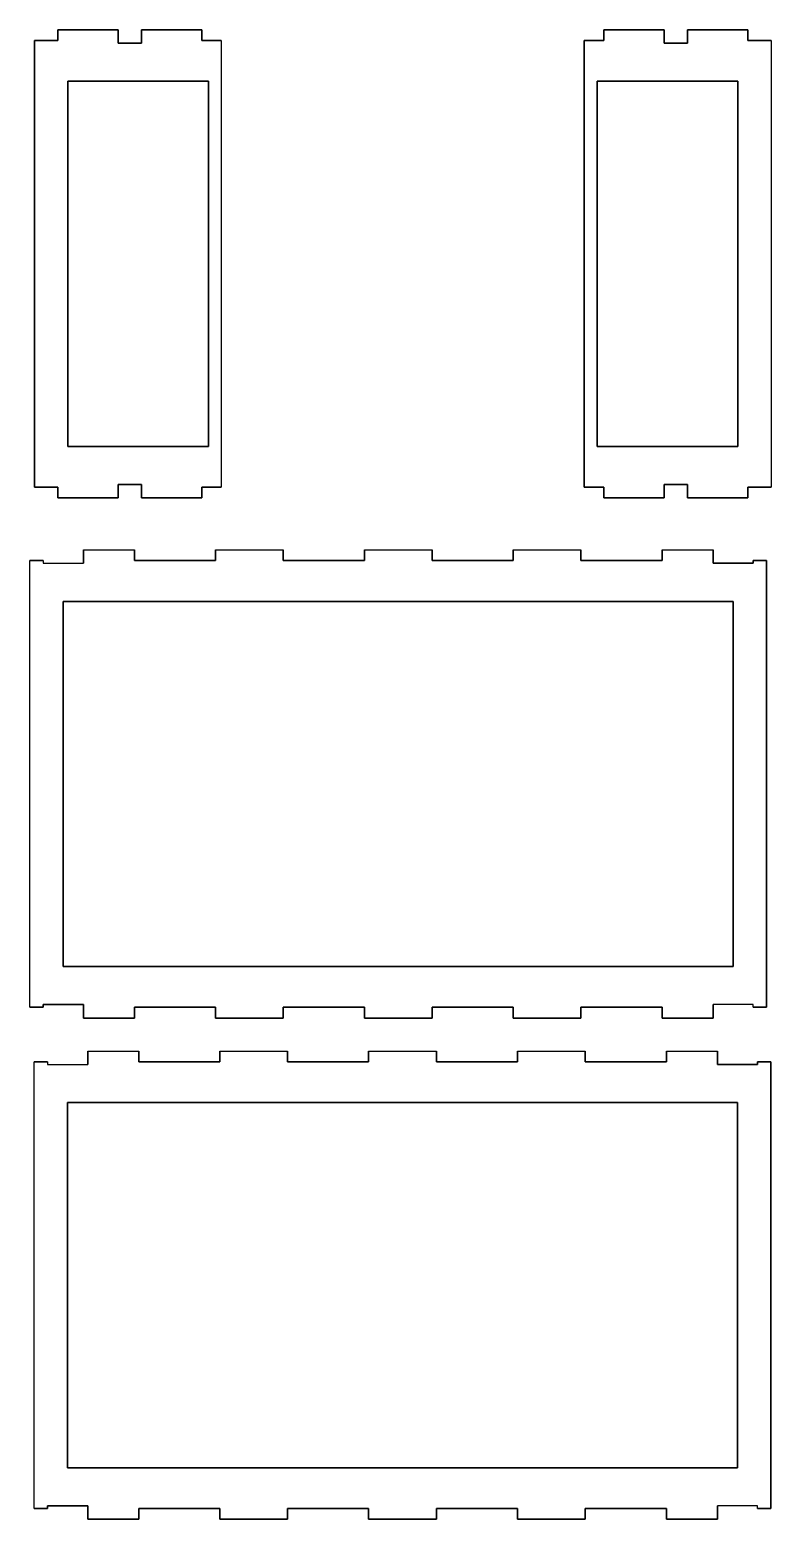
# Model space of a CAD drawing. Header units: millimetres. Extents: x 13 to 931, y 10 to 457.
# Drawn here: x 244.2 to 465.6, y 12.3 to 456.8 of the extents above; entities that cross this region are included whole.
import ezdxf

# ---------------------------------------------------------------- set-up
doc = ezdxf.new("R2010")
doc.units = ezdxf.units.MM
doc.layers.add('Inserts Sketch', color=7, linetype='Continuous')

msp = doc.modelspace()

# ---------------------------------------------------------------- linework, layer by layer
at = {"layer": 'Inserts Sketch'}
for p, q in [((252.61, 453.61, 250.65), (245.61, 453.61, 250.65)), ((245.61, 453.61, 250.65), (252.61, 453.61, 250.65)), ((245.61, 453.61, 250.65), (245.61, 320.31, 250.65)), ((245.61, 453.61, 250.65), (245.61, 320.31, 250.65)), ((245.61, 320.31, 250.65), (245.61, 453.61, 250.65)), ((245.61, 453.61, 250.65), (252.61, 453.61, 250.65)), ((252.61, 453.61, 250.65), (252.61, 456.81, 250.65)), ((270.61, 456.81, 250.65), (252.61, 456.81, 250.65)), ((252.61, 456.81, 250.65), (252.61, 453.61, 250.65)), ((252.61, 453.61, 250.65), (252.61, 456.81, 250.65)), ((252.61, 456.81, 250.65), (270.61, 456.81, 250.65)), ((252.61, 456.81, 250.65), (270.61, 456.81, 250.65)), ((270.61, 456.81, 250.65), (270.61, 452.81, 250.65)), ((270.61, 456.81, 250.65), (270.61, 452.81, 250.65)), ((270.61, 452.81, 250.65), (270.61, 456.81, 250.65)), ((277.61, 452.81, 250.65), (277.61, 456.81, 250.65)), ((277.61, 456.81, 250.65), (295.61, 456.81, 250.65)), ((277.61, 452.81, 250.65), (277.61, 456.81, 250.65)), ((277.61, 456.81, 250.65), (295.61, 456.81, 250.65)), ((277.61, 456.81, 250.65), (277.61, 452.81, 250.65)), ((295.61, 456.81, 250.65), (277.61, 456.81, 250.65)), ((295.61, 456.81, 250.65), (295.61, 453.61, 250.65)), ((295.61, 456.81, 250.65), (295.61, 453.61, 250.65)), ((295.61, 453.61, 250.65), (295.61, 456.81, 250.65)), ((301.41, 453.61, 250.65), (295.61, 453.61, 250.65)), ((295.61, 453.61, 250.65), (301.41, 453.61, 250.65)), ((295.61, 453.61, 250.65), (301.41, 453.61, 250.65)), ((301.41, 453.61, 250.65), (301.41, 320.31, 250.65)), ((301.41, 453.61, 250.65), (301.41, 320.31, 250.65)), ((301.41, 453.61, 250.65), (301.41, 320.31, 250.65)), ((409.81, 453.61, 250.65), (415.61, 453.61, 250.65)), ((409.81, 320.31, 250.65), (409.81, 453.61, 250.65)), ((409.81, 453.61, 250.65), (409.81, 320.31, 250.65)), ((409.81, 453.61, 250.65), (409.81, 320.31, 250.65)), ((409.81, 453.61, 250.65), (415.61, 453.61, 250.65)), ((415.61, 453.61, 250.65), (409.81, 453.61, 250.65)), ((415.61, 456.81, 250.65), (433.61, 456.81, 250.65)), ((415.61, 453.61, 250.65), (415.61, 456.81, 250.65)), ((415.61, 453.61, 250.65), (415.61, 456.81, 250.65)), ((415.61, 456.81, 250.65), (433.61, 456.81, 250.65)), ((415.61, 456.81, 250.65), (415.61, 453.61, 250.65)), ((433.61, 456.81, 250.65), (415.61, 456.81, 250.65)), ((433.61, 452.81, 250.65), (433.61, 456.81, 250.65)), ((433.61, 456.81, 250.65), (433.61, 452.81, 250.65)), ((433.61, 456.81, 250.65), (433.61, 452.81, 250.65)), ((440.61, 456.81, 250.65), (440.61, 452.81, 250.65)), ((440.61, 456.81, 250.65), (458.61, 456.81, 250.65)), ((458.61, 456.81, 250.65), (440.61, 456.81, 250.65)), ((440.61, 456.81, 250.65), (458.61, 456.81, 250.65)), ((440.61, 452.81, 250.65), (440.61, 456.81, 250.65)), ((440.61, 452.81, 250.65), (440.61, 456.81, 250.65)), ((458.61, 456.81, 250.65), (458.61, 453.61, 250.65)), ((458.61, 456.81, 250.65), (458.61, 453.61, 250.65)), ((458.61, 453.61, 250.65), (458.61, 456.81, 250.65)), ((465.61, 453.61, 250.65), (458.61, 453.61, 250.65)), ((458.61, 453.61, 250.65), (465.61, 453.61, 250.65)), ((458.61, 453.61, 250.65), (465.61, 453.61, 250.65)), ((465.61, 453.61, 250.65), (465.61, 320.31, 250.65)), ((465.61, 453.61, 250.65), (465.61, 320.31, 250.65)), ((465.61, 453.61, 250.65), (465.61, 320.31, 250.65)), ((270.61, 452.81, 250.65), (277.61, 452.81, 250.65)), ((270.61, 452.81, 250.65), (277.61, 452.81, 250.65)), ((277.61, 452.81, 250.65), (270.61, 452.81, 250.65)), ((440.61, 452.81, 250.65), (433.61, 452.81, 250.65)), ((433.61, 452.81, 250.65), (440.61, 452.81, 250.65)), ((433.61, 452.81, 250.65), (440.61, 452.81, 250.65)), ((255.61, 441.44, 250.65), (255.61, 332.47, 250.65)), ((297.61, 441.44, 250.65), (255.61, 441.44, 250.65)), ((297.61, 441.44, 250.65), (255.61, 441.44, 250.65)), ((255.61, 441.44, 250.65), (255.61, 332.47, 250.65)), ((255.61, 441.44, 250.65), (297.61, 441.44, 250.65)), ((255.61, 332.47, 250.65), (255.61, 441.44, 250.65)), ((297.61, 332.47, 250.65), (297.61, 441.44, 250.65)), ((297.61, 332.47, 250.65), (297.61, 441.44, 250.65)), ((297.61, 441.44, 250.65), (297.61, 332.47, 250.65)), ((455.61, 441.44, 250.65), (413.61, 441.44, 250.65)), ((413.61, 441.44, 250.65), (413.61, 332.47, 250.65)), ((413.61, 441.44, 250.65), (455.61, 441.44, 250.65)), ((413.61, 441.44, 250.65), (413.61, 332.47, 250.65)), ((455.61, 441.44, 250.65), (413.61, 441.44, 250.65)), ((413.61, 332.47, 250.65), (413.61, 441.44, 250.65)), ((455.61, 332.47, 250.65), (455.61, 441.44, 250.65)), ((455.61, 441.44, 250.65), (455.61, 332.47, 250.65)), ((455.61, 332.47, 250.65), (455.61, 441.44, 250.65)), ((255.61, 332.47, 250.65), (297.61, 332.47, 250.65)), ((255.61, 332.47, 250.65), (297.61, 332.47, 250.65)), ((297.61, 332.47, 250.65), (255.61, 332.47, 250.65)), ((413.61, 332.47, 250.65), (455.61, 332.47, 250.65)), ((455.61, 332.47, 250.65), (413.61, 332.47, 250.65)), ((413.61, 332.47, 250.65), (455.61, 332.47, 250.65)), ((252.61, 320.31, 250.65), (245.61, 320.31, 250.65)), ((245.61, 320.31, 250.65), (252.61, 320.31, 250.65)), ((252.61, 320.31, 250.65), (245.61, 320.31, 250.65)), ((252.61, 317.11, 250.65), (252.61, 320.31, 250.65)), ((252.61, 317.11, 250.65), (252.61, 320.31, 250.65)), ((252.61, 320.31, 250.65), (252.61, 317.11, 250.65)), ((277.61, 321.11, 250.65), (270.61, 321.11, 250.65)), ((270.61, 321.11, 250.65), (270.61, 317.11, 250.65)), ((277.61, 321.11, 250.65), (270.61, 321.11, 250.65)), ((270.61, 321.11, 250.65), (277.61, 321.11, 250.65)), ((270.61, 321.11, 250.65), (270.61, 317.11, 250.65)), ((270.61, 317.11, 250.65), (270.61, 321.11, 250.65)), ((277.61, 317.11, 250.65), (277.61, 321.11, 250.65)), ((277.61, 317.11, 250.65), (277.61, 321.11, 250.65)), ((277.61, 321.11, 250.65), (277.61, 317.11, 250.65)), ((295.61, 320.31, 250.65), (295.61, 317.11, 250.65)), ((301.41, 320.31, 250.65), (295.61, 320.31, 250.65)), ((295.61, 320.31, 250.65), (301.41, 320.31, 250.65)), ((301.41, 320.31, 250.65), (295.61, 320.31, 250.65)), ((295.61, 320.31, 250.65), (295.61, 317.11, 250.65)), ((295.61, 317.11, 250.65), (295.61, 320.31, 250.65)), ((415.61, 320.31, 250.65), (409.81, 320.31, 250.65)), ((415.61, 320.31, 250.65), (409.81, 320.31, 250.65)), ((409.81, 320.31, 250.65), (415.61, 320.31, 250.65)), ((415.61, 320.31, 250.65), (415.61, 317.11, 250.65)), ((415.61, 317.11, 250.65), (415.61, 320.31, 250.65)), ((415.61, 317.11, 250.65), (415.61, 320.31, 250.65)), ((440.61, 321.11, 250.65), (433.61, 321.11, 250.65)), ((433.61, 321.11, 250.65), (433.61, 317.11, 250.65)), ((440.61, 321.11, 250.65), (433.61, 321.11, 250.65)), ((433.61, 321.11, 250.65), (433.61, 317.11, 250.65)), ((433.61, 321.11, 250.65), (440.61, 321.11, 250.65)), ((433.61, 317.11, 250.65), (433.61, 321.11, 250.65)), ((440.61, 317.11, 250.65), (440.61, 321.11, 250.65)), ((440.61, 317.11, 250.65), (440.61, 321.11, 250.65)), ((440.61, 321.11, 250.65), (440.61, 317.11, 250.65)), ((458.61, 320.31, 250.65), (458.61, 317.11, 250.65)), ((458.61, 320.31, 250.65), (465.61, 320.31, 250.65)), ((458.61, 320.31, 250.65), (458.61, 317.11, 250.65)), ((465.61, 320.31, 250.65), (458.61, 320.31, 250.65)), ((465.61, 320.31, 250.65), (458.61, 320.31, 250.65)), ((458.61, 317.11, 250.65), (458.61, 320.31, 250.65)), ((252.61, 317.11, 250.65), (270.61, 317.11, 250.65)), ((270.61, 317.11, 250.65), (252.61, 317.11, 250.65)), ((270.61, 317.11, 250.65), (252.61, 317.11, 250.65)), ((295.61, 317.11, 250.65), (277.61, 317.11, 250.65)), ((295.61, 317.11, 250.65), (277.61, 317.11, 250.65)), ((277.61, 317.11, 250.65), (295.61, 317.11, 250.65)), ((433.61, 317.11, 250.65), (415.61, 317.11, 250.65)), ((415.61, 317.11, 250.65), (433.61, 317.11, 250.65)), ((433.61, 317.11, 250.65), (415.61, 317.11, 250.65)), ((440.61, 317.11, 250.65), (458.61, 317.11, 250.65)), ((458.61, 317.11, 250.65), (440.61, 317.11, 250.65)), ((458.61, 317.11, 250.65), (440.61, 317.11, 250.65)), ((244.24, 165.09, 250.65), (244.24, 298.39, 250.65)), ((248.24, 298.39, 250.65), (244.24, 298.39, 250.65)), ((244.24, 298.39, 250.65), (248.24, 298.39, 250.65)), ((244.24, 165.09, 250.65), (244.24, 298.39, 250.65)), ((244.24, 298.39, 250.65), (248.24, 298.39, 250.65)), ((244.24, 165.09, 250.65), (244.24, 298.39, 250.65)), ((248.24, 298.39, 250.65), (248.24, 297.59, 250.65)), ((248.24, 298.39, 250.65), (248.24, 297.59, 250.65)), ((248.24, 298.39, 250.65), (248.24, 297.59, 250.65)), ((260.24, 301.59, 250.65), (275.46, 301.59, 250.65)), ((260.24, 297.59, 250.65), (260.24, 301.59, 250.65)), ((260.24, 297.59, 250.65), (260.24, 301.59, 250.65)), ((260.24, 301.59, 250.65), (275.46, 301.59, 250.65)), ((260.24, 301.59, 250.65), (260.24, 297.59, 250.65)), ((260.24, 301.59, 250.65), (275.46, 301.59, 250.65)), ((275.46, 301.59, 250.65), (275.46, 298.39, 250.65)), ((275.46, 301.59, 250.65), (275.46, 298.39, 250.65)), ((275.46, 298.39, 250.65), (275.46, 301.59, 250.65)), ((299.68, 298.39, 250.65), (275.46, 298.39, 250.65)), ((275.46, 298.39, 250.65), (299.68, 298.39, 250.65)), ((275.46, 298.39, 250.65), (299.68, 298.39, 250.65)), ((299.68, 301.59, 250.65), (299.68, 298.39, 250.65)), ((299.68, 298.39, 250.65), (299.68, 301.59, 250.65)), ((299.68, 301.59, 250.65), (319.9, 301.59, 250.65)), ((299.68, 301.59, 250.65), (319.9, 301.59, 250.65)), ((299.68, 298.39, 250.65), (299.68, 301.59, 250.65)), ((299.68, 301.59, 250.65), (319.9, 301.59, 250.65)), ((319.9, 298.39, 250.65), (319.9, 301.59, 250.65)), ((319.9, 301.59, 250.65), (319.9, 298.39, 250.65)), ((319.9, 301.59, 250.65), (319.9, 298.39, 250.65)), ((319.9, 298.39, 250.65), (344.13, 298.39, 250.65)), ((319.9, 298.39, 250.65), (344.13, 298.39, 250.65)), ((344.13, 298.39, 250.65), (319.9, 298.39, 250.65)), ((344.13, 301.59, 250.65), (364.35, 301.59, 250.65)), ((344.13, 301.59, 250.65), (344.13, 298.39, 250.65)), ((344.13, 301.59, 250.65), (364.35, 301.59, 250.65)), ((344.13, 298.39, 250.65), (344.13, 301.59, 250.65)), ((344.13, 301.59, 250.65), (364.35, 301.59, 250.65)), ((344.13, 298.39, 250.65), (344.13, 301.59, 250.65)), ((364.35, 298.39, 250.65), (364.35, 301.59, 250.65)), ((364.35, 301.59, 250.65), (364.35, 298.39, 250.65)), ((364.35, 301.59, 250.65), (364.35, 298.39, 250.65)), ((364.35, 298.39, 250.65), (388.57, 298.39, 250.65)), ((364.35, 298.39, 250.65), (388.57, 298.39, 250.65)), ((388.57, 298.39, 250.65), (364.35, 298.39, 250.65)), ((388.57, 301.59, 250.65), (408.79, 301.59, 250.65)), ((388.57, 301.59, 250.65), (408.79, 301.59, 250.65)), ((388.57, 301.59, 250.65), (388.57, 298.39, 250.65)), ((388.57, 298.39, 250.65), (388.57, 301.59, 250.65)), ((388.57, 298.39, 250.65), (388.57, 301.59, 250.65)), ((388.57, 301.59, 250.65), (408.79, 301.59, 250.65)), ((408.79, 301.59, 250.65), (408.79, 298.39, 250.65)), ((408.79, 298.39, 250.65), (408.79, 301.59, 250.65)), ((408.79, 301.59, 250.65), (408.79, 298.39, 250.65)), ((408.79, 298.39, 250.65), (433.02, 298.39, 250.65)), ((433.02, 298.39, 250.65), (408.79, 298.39, 250.65)), ((408.79, 298.39, 250.65), (433.02, 298.39, 250.65)), ((433.02, 301.59, 250.65), (448.24, 301.59, 250.65)), ((433.02, 298.39, 250.65), (433.02, 301.59, 250.65)), ((433.02, 298.39, 250.65), (433.02, 301.59, 250.65)), ((433.02, 301.59, 250.65), (448.24, 301.59, 250.65)), ((433.02, 301.59, 250.65), (448.24, 301.59, 250.65)), ((433.02, 301.59, 250.65), (433.02, 298.39, 250.65)), ((448.24, 301.59, 250.65), (448.24, 297.59, 250.65)), ((448.24, 301.59, 250.65), (448.24, 297.59, 250.65)), ((448.24, 297.59, 250.65), (448.24, 301.59, 250.65)), ((460.24, 298.39, 250.65), (464.24, 298.39, 250.65)), ((464.24, 298.39, 250.65), (460.24, 298.39, 250.65)), ((460.24, 298.39, 250.65), (460.24, 297.59, 250.65)), ((460.24, 298.39, 250.65), (460.24, 297.59, 250.65)), ((460.24, 297.59, 250.65), (460.24, 298.39, 250.65)), ((460.24, 298.39, 250.65), (464.24, 298.39, 250.65)), ((464.24, 298.39, 250.65), (464.24, 165.09, 250.65)), ((464.24, 165.09, 250.65), (464.24, 298.39, 250.65)), ((464.24, 165.09, 250.65), (464.24, 298.39, 250.65)), ((248.24, 297.59, 250.65), (260.24, 297.59, 250.65)), ((248.24, 297.59, 250.65), (260.24, 297.59, 250.65)), ((248.24, 297.59, 250.65), (260.24, 297.59, 250.65)), ((448.24, 297.59, 250.65), (460.24, 297.59, 250.65)), ((460.24, 297.59, 250.65), (448.24, 297.59, 250.65)), ((460.24, 297.59, 250.65), (448.24, 297.59, 250.65)), ((254.24, 286.23, 250.65), (254.24, 177.26, 250.65)), ((454.24, 286.23, 250.65), (254.24, 286.23, 250.65)), ((254.24, 177.26, 250.65), (254.24, 286.23, 250.65)), ((454.24, 286.23, 250.65), (254.24, 286.23, 250.65)), ((254.24, 286.23, 250.65), (454.24, 286.23, 250.65)), ((254.24, 286.23, 250.65), (254.24, 177.26, 250.65)), ((454.24, 286.23, 250.65), (454.24, 177.26, 250.65)), ((454.24, 177.26, 250.65), (454.24, 286.23, 250.65)), ((454.24, 177.26, 250.65), (454.24, 286.23, 250.65)), ((254.24, 177.26, 250.65), (454.24, 177.26, 250.65)), ((254.24, 177.26, 250.65), (454.24, 177.26, 250.65)), ((454.24, 177.26, 250.65), (254.24, 177.26, 250.65)), ((248.24, 165.09, 250.65), (244.24, 165.09, 250.65)), ((248.24, 165.09, 250.65), (244.24, 165.09, 250.65)), ((244.24, 165.09, 250.65), (248.24, 165.09, 250.65)), ((260.24, 165.89, 250.65), (248.24, 165.89, 250.65)), ((248.24, 165.89, 250.65), (248.24, 165.09, 250.65)), ((248.24, 165.09, 250.65), (248.24, 165.89, 250.65)), ((248.24, 165.89, 250.65), (260.24, 165.89, 250.65)), ((248.24, 165.09, 250.65), (248.24, 165.89, 250.65)), ((248.24, 165.89, 250.65), (260.24, 165.89, 250.65)), ((260.24, 165.89, 250.65), (260.24, 161.89, 250.65)), ((260.24, 161.89, 250.65), (260.24, 165.89, 250.65)), ((260.24, 161.89, 250.65), (260.24, 165.89, 250.65)), ((275.46, 161.89, 250.65), (275.46, 165.09, 250.65)), ((299.68, 165.09, 250.65), (275.46, 165.09, 250.65)), ((275.46, 165.09, 250.65), (275.46, 161.89, 250.65)), ((275.46, 165.09, 250.65), (299.68, 165.09, 250.65)), ((275.46, 165.09, 250.65), (275.46, 161.89, 250.65)), ((299.68, 165.09, 250.65), (275.46, 165.09, 250.65)), ((299.68, 161.89, 250.65), (299.68, 165.09, 250.65)), ((299.68, 165.09, 250.65), (299.68, 161.89, 250.65)), ((299.68, 161.89, 250.65), (299.68, 165.09, 250.65)), ((319.9, 165.09, 250.65), (319.9, 161.89, 250.65)), ((319.9, 161.89, 250.65), (319.9, 165.09, 250.65)), ((344.13, 165.09, 250.65), (319.9, 165.09, 250.65)), ((319.9, 165.09, 250.65), (319.9, 161.89, 250.65)), ((344.13, 165.09, 250.65), (319.9, 165.09, 250.65)), ((319.9, 165.09, 250.65), (344.13, 165.09, 250.65)), ((344.13, 161.89, 250.65), (344.13, 165.09, 250.65)), ((344.13, 161.89, 250.65), (344.13, 165.09, 250.65)), ((344.13, 165.09, 250.65), (344.13, 161.89, 250.65)), ((364.35, 165.09, 250.65), (364.35, 161.89, 250.65)), ((364.35, 161.89, 250.65), (364.35, 165.09, 250.65)), ((364.35, 165.09, 250.65), (388.57, 165.09, 250.65)), ((364.35, 165.09, 250.65), (364.35, 161.89, 250.65)), ((388.57, 165.09, 250.65), (364.35, 165.09, 250.65)), ((388.57, 165.09, 250.65), (364.35, 165.09, 250.65)), ((388.57, 161.89, 250.65), (388.57, 165.09, 250.65)), ((388.57, 165.09, 250.65), (388.57, 161.89, 250.65)), ((388.57, 161.89, 250.65), (388.57, 165.09, 250.65)), ((433.02, 165.09, 250.65), (408.79, 165.09, 250.65)), ((408.79, 161.89, 250.65), (408.79, 165.09, 250.65)), ((408.79, 165.09, 250.65), (408.79, 161.89, 250.65)), ((408.79, 165.09, 250.65), (433.02, 165.09, 250.65)), ((433.02, 165.09, 250.65), (408.79, 165.09, 250.65)), ((408.79, 165.09, 250.65), (408.79, 161.89, 250.65)), ((433.02, 165.09, 250.65), (433.02, 161.89, 250.65)), ((433.02, 161.89, 250.65), (433.02, 165.09, 250.65)), ((433.02, 161.89, 250.65), (433.02, 165.09, 250.65)), ((448.24, 165.89, 250.65), (448.24, 161.89, 250.65)), ((460.24, 165.89, 250.65), (448.24, 165.89, 250.65)), ((448.24, 161.89, 250.65), (448.24, 165.89, 250.65)), ((460.24, 165.89, 250.65), (448.24, 165.89, 250.65)), ((448.24, 165.89, 250.65), (448.24, 161.89, 250.65)), ((460.24, 165.89, 250.65), (448.24, 165.89, 250.65)), ((460.24, 165.09, 250.65), (460.24, 165.89, 250.65)), ((460.24, 165.09, 250.65), (460.24, 165.89, 250.65)), ((460.24, 165.09, 250.65), (460.24, 165.89, 250.65)), ((460.24, 165.09, 250.65), (464.24, 165.09, 250.65)), ((464.24, 165.09, 250.65), (460.24, 165.09, 250.65)), ((464.24, 165.09, 250.65), (460.24, 165.09, 250.65)), ((275.46, 161.89, 250.65), (260.24, 161.89, 250.65)), ((260.24, 161.89, 250.65), (275.46, 161.89, 250.65)), ((260.24, 161.89, 250.65), (275.46, 161.89, 250.65)), ((299.68, 161.89, 250.65), (319.9, 161.89, 250.65)), ((319.9, 161.89, 250.65), (299.68, 161.89, 250.65)), ((299.68, 161.89, 250.65), (319.9, 161.89, 250.65)), ((344.13, 161.89, 250.65), (364.35, 161.89, 250.65)), ((344.13, 161.89, 250.65), (364.35, 161.89, 250.65)), ((364.35, 161.89, 250.65), (344.13, 161.89, 250.65)), ((388.57, 161.89, 250.65), (408.79, 161.89, 250.65)), ((408.79, 161.89, 250.65), (388.57, 161.89, 250.65)), ((388.57, 161.89, 250.65), (408.79, 161.89, 250.65)), ((433.02, 161.89, 250.65), (448.24, 161.89, 250.65)), ((448.24, 161.89, 250.65), (433.02, 161.89, 250.65)), ((433.02, 161.89, 250.65), (448.24, 161.89, 250.65)), ((261.53, 148.02, 250.65), (261.53, 152.02, 250.65)), ((261.53, 152.02, 250.65), (276.75, 152.02, 250.65)), ((261.53, 152.02, 250.65), (276.75, 152.02, 250.65)), ((261.53, 152.02, 250.65), (276.75, 152.02, 250.65)), ((261.53, 152.02, 250.65), (261.53, 148.02, 250.65)), ((261.53, 148.02, 250.65), (261.53, 152.02, 250.65)), ((276.75, 152.02, 250.65), (276.75, 148.82, 250.65)), ((276.75, 148.82, 250.65), (276.75, 152.02, 250.65)), ((276.75, 152.02, 250.65), (276.75, 148.82, 250.65)), ((300.97, 148.82, 250.65), (300.97, 152.02, 250.65)), ((300.97, 148.82, 250.65), (300.97, 152.02, 250.65)), ((300.97, 152.02, 250.65), (321.19, 152.02, 250.65)), ((300.97, 152.02, 250.65), (321.19, 152.02, 250.65)), ((300.97, 152.02, 250.65), (300.97, 148.82, 250.65)), ((300.97, 152.02, 250.65), (321.19, 152.02, 250.65)), ((321.19, 152.02, 250.65), (321.19, 148.82, 250.65)), ((321.19, 152.02, 250.65), (321.19, 148.82, 250.65)), ((321.19, 148.82, 250.65), (321.19, 152.02, 250.65)), ((345.42, 148.82, 250.65), (345.42, 152.02, 250.65)), ((345.42, 148.82, 250.65), (345.42, 152.02, 250.65)), ((345.42, 152.02, 250.65), (365.64, 152.02, 250.65)), ((345.42, 152.02, 250.65), (365.64, 152.02, 250.65)), ((345.42, 152.02, 250.65), (345.42, 148.82, 250.65)), ((345.42, 152.02, 250.65), (365.64, 152.02, 250.65)), ((365.64, 148.82, 250.65), (365.64, 152.02, 250.65)), ((365.64, 152.02, 250.65), (365.64, 148.82, 250.65)), ((365.64, 152.02, 250.65), (365.64, 148.82, 250.65)), ((389.86, 152.02, 250.65), (410.08, 152.02, 250.65)), ((389.86, 152.02, 250.65), (410.08, 152.02, 250.65)), ((389.86, 152.02, 250.65), (410.08, 152.02, 250.65)), ((389.86, 152.02, 250.65), (389.86, 148.82, 250.65)), ((389.86, 148.82, 250.65), (389.86, 152.02, 250.65)), ((389.86, 148.82, 250.65), (389.86, 152.02, 250.65)), ((410.08, 152.02, 250.65), (410.08, 148.82, 250.65)), ((410.08, 148.82, 250.65), (410.08, 152.02, 250.65)), ((410.08, 152.02, 250.65), (410.08, 148.82, 250.65)), ((434.3, 152.02, 250.65), (449.53, 152.02, 250.65)), ((434.3, 148.82, 250.65), (434.3, 152.02, 250.65)), ((434.3, 148.82, 250.65), (434.3, 152.02, 250.65)), ((434.3, 152.02, 250.65), (434.3, 148.82, 250.65)), ((434.3, 152.02, 250.65), (449.53, 152.02, 250.65)), ((434.3, 152.02, 250.65), (449.53, 152.02, 250.65)), ((449.53, 152.02, 250.65), (449.53, 148.02, 250.65)), ((449.53, 148.02, 250.65), (449.53, 152.02, 250.65)), ((449.53, 152.02, 250.65), (449.53, 148.02, 250.65)), ((249.53, 148.82, 250.65), (245.53, 148.82, 250.65)), ((245.53, 15.52, 250.65), (245.53, 148.82, 250.65)), ((245.53, 15.52, 250.65), (245.53, 148.82, 250.65)), ((245.53, 15.52, 250.65), (245.53, 148.82, 250.65)), ((245.53, 148.82, 250.65), (249.53, 148.82, 250.65)), ((245.53, 148.82, 250.65), (249.53, 148.82, 250.65)), ((249.53, 148.82, 250.65), (249.53, 148.02, 250.65)), ((249.53, 148.82, 250.65), (249.53, 148.02, 250.65)), ((249.53, 148.82, 250.65), (249.53, 148.02, 250.65)), ((249.53, 148.02, 250.65), (261.53, 148.02, 250.65)), ((249.53, 148.02, 250.65), (261.53, 148.02, 250.65)), ((249.53, 148.02, 250.65), (261.53, 148.02, 250.65)), ((300.97, 148.82, 250.65), (276.75, 148.82, 250.65)), ((276.75, 148.82, 250.65), (300.97, 148.82, 250.65)), ((276.75, 148.82, 250.65), (300.97, 148.82, 250.65)), ((345.42, 148.82, 250.65), (321.19, 148.82, 250.65)), ((321.19, 148.82, 250.65), (345.42, 148.82, 250.65)), ((321.19, 148.82, 250.65), (345.42, 148.82, 250.65)), ((389.86, 148.82, 250.65), (365.64, 148.82, 250.65)), ((365.64, 148.82, 250.65), (389.86, 148.82, 250.65)), ((365.64, 148.82, 250.65), (389.86, 148.82, 250.65)), ((410.08, 148.82, 250.65), (434.3, 148.82, 250.65)), ((410.08, 148.82, 250.65), (434.3, 148.82, 250.65)), ((434.3, 148.82, 250.65), (410.08, 148.82, 250.65)), ((461.53, 148.02, 250.65), (449.53, 148.02, 250.65)), ((449.53, 148.02, 250.65), (461.53, 148.02, 250.65)), ((461.53, 148.02, 250.65), (449.53, 148.02, 250.65)), ((461.53, 148.82, 250.65), (461.53, 148.02, 250.65)), ((461.53, 148.82, 250.65), (465.53, 148.82, 250.65)), ((461.53, 148.02, 250.65), (461.53, 148.82, 250.65)), ((461.53, 148.82, 250.65), (461.53, 148.02, 250.65)), ((461.53, 148.82, 250.65), (465.53, 148.82, 250.65)), ((465.53, 148.82, 250.65), (461.53, 148.82, 250.65)), ((465.53, 148.82, 250.65), (465.53, 15.52, 250.65)), ((465.53, 15.52, 250.65), (465.53, 148.82, 250.65)), ((465.53, 15.52, 250.65), (465.53, 148.82, 250.65)), ((255.53, 136.65, 250.65), (455.53, 136.65, 250.65)), ((455.53, 136.65, 250.65), (255.53, 136.65, 250.65)), ((455.53, 136.65, 250.65), (255.53, 136.65, 250.65)), ((255.53, 136.65, 250.65), (255.53, 27.69, 250.65)), ((255.53, 27.69, 250.65), (255.53, 136.65, 250.65)), ((255.53, 136.65, 250.65), (255.53, 27.69, 250.65)), ((455.53, 136.65, 250.65), (455.53, 27.69, 250.65)), ((455.53, 27.69, 250.65), (455.53, 136.65, 250.65)), ((455.53, 27.69, 250.65), (455.53, 136.65, 250.65)), ((255.53, 27.69, 250.65), (455.53, 27.69, 250.65)), ((255.53, 27.69, 250.65), (455.53, 27.69, 250.65)), ((455.53, 27.69, 250.65), (255.53, 27.69, 250.65)), ((245.53, 15.52, 250.65), (249.53, 15.52, 250.65)), ((249.53, 15.52, 250.65), (245.53, 15.52, 250.65)), ((249.53, 15.52, 250.65), (245.53, 15.52, 250.65)), ((249.53, 15.52, 250.65), (249.53, 16.32, 250.65)), ((249.53, 16.32, 250.65), (249.53, 15.52, 250.65)), ((249.53, 16.32, 250.65), (261.53, 16.32, 250.65)), ((261.53, 16.32, 250.65), (249.53, 16.32, 250.65)), ((249.53, 16.32, 250.65), (261.53, 16.32, 250.65)), ((249.53, 15.52, 250.65), (249.53, 16.32, 250.65)), ((261.53, 16.32, 250.65), (261.53, 12.32, 250.65)), ((261.53, 12.32, 250.65), (261.53, 16.32, 250.65)), ((261.53, 12.32, 250.65), (261.53, 16.32, 250.65)), ((300.97, 15.52, 250.65), (276.75, 15.52, 250.65)), ((276.75, 15.52, 250.65), (276.75, 12.32, 250.65)), ((276.75, 15.52, 250.65), (300.97, 15.52, 250.65)), ((300.97, 15.52, 250.65), (276.75, 15.52, 250.65)), ((276.75, 12.32, 250.65), (276.75, 15.52, 250.65)), ((276.75, 15.52, 250.65), (276.75, 12.32, 250.65)), ((300.97, 15.52, 250.65), (300.97, 12.32, 250.65)), ((300.97, 12.32, 250.65), (300.97, 15.52, 250.65)), ((300.97, 12.32, 250.65), (300.97, 15.52, 250.65)), ((321.19, 15.52, 250.65), (321.19, 12.32, 250.65)), ((321.19, 12.32, 250.65), (321.19, 15.52, 250.65)), ((321.19, 15.52, 250.65), (321.19, 12.32, 250.65)), ((345.42, 15.52, 250.65), (321.19, 15.52, 250.65)), ((321.19, 15.52, 250.65), (345.42, 15.52, 250.65)), ((345.42, 15.52, 250.65), (321.19, 15.52, 250.65)), ((345.42, 15.52, 250.65), (345.42, 12.32, 250.65)), ((345.42, 12.32, 250.65), (345.42, 15.52, 250.65)), ((345.42, 12.32, 250.65), (345.42, 15.52, 250.65)), ((365.64, 12.32, 250.65), (365.64, 15.52, 250.65)), ((365.64, 15.52, 250.65), (365.64, 12.32, 250.65)), ((389.86, 15.52, 250.65), (365.64, 15.52, 250.65)), ((365.64, 15.52, 250.65), (365.64, 12.32, 250.65)), ((365.64, 15.52, 250.65), (389.86, 15.52, 250.65)), ((389.86, 15.52, 250.65), (365.64, 15.52, 250.65)), ((389.86, 15.52, 250.65), (389.86, 12.32, 250.65)), ((389.86, 12.32, 250.65), (389.86, 15.52, 250.65)), ((389.86, 12.32, 250.65), (389.86, 15.52, 250.65)), ((410.08, 15.52, 250.65), (410.08, 12.32, 250.65)), ((434.3, 15.52, 250.65), (410.08, 15.52, 250.65)), ((434.3, 15.52, 250.65), (410.08, 15.52, 250.65)), ((410.08, 12.32, 250.65), (410.08, 15.52, 250.65)), ((410.08, 15.52, 250.65), (410.08, 12.32, 250.65)), ((410.08, 15.52, 250.65), (434.3, 15.52, 250.65)), ((434.3, 12.32, 250.65), (434.3, 15.52, 250.65)), ((434.3, 12.32, 250.65), (434.3, 15.52, 250.65)), ((434.3, 15.52, 250.65), (434.3, 12.32, 250.65)), ((449.53, 16.32, 250.65), (449.53, 12.32, 250.65)), ((461.53, 16.32, 250.65), (449.53, 16.32, 250.65)), ((449.53, 12.32, 250.65), (449.53, 16.32, 250.65)), ((449.53, 16.32, 250.65), (449.53, 12.32, 250.65)), ((461.53, 16.32, 250.65), (449.53, 16.32, 250.65)), ((461.53, 16.32, 250.65), (449.53, 16.32, 250.65)), ((461.53, 15.52, 250.65), (461.53, 16.32, 250.65)), ((461.53, 15.52, 250.65), (461.53, 16.32, 250.65)), ((461.53, 15.52, 250.65), (461.53, 16.32, 250.65)), ((465.53, 15.52, 250.65), (461.53, 15.52, 250.65)), ((461.53, 15.52, 250.65), (465.53, 15.52, 250.65)), ((465.53, 15.52, 250.65), (461.53, 15.52, 250.65)), ((261.53, 12.32, 250.65), (276.75, 12.32, 250.65)), ((276.75, 12.32, 250.65), (261.53, 12.32, 250.65)), ((261.53, 12.32, 250.65), (276.75, 12.32, 250.65)), ((300.97, 12.32, 250.65), (321.19, 12.32, 250.65)), ((300.97, 12.32, 250.65), (321.19, 12.32, 250.65)), ((321.19, 12.32, 250.65), (300.97, 12.32, 250.65)), ((345.42, 12.32, 250.65), (365.64, 12.32, 250.65)), ((345.42, 12.32, 250.65), (365.64, 12.32, 250.65)), ((365.64, 12.32, 250.65), (345.42, 12.32, 250.65)), ((410.08, 12.32, 250.65), (389.86, 12.32, 250.65)), ((389.86, 12.32, 250.65), (410.08, 12.32, 250.65)), ((389.86, 12.32, 250.65), (410.08, 12.32, 250.65)), ((434.3, 12.32, 250.65), (449.53, 12.32, 250.65)), ((449.53, 12.32, 250.65), (434.3, 12.32, 250.65)), ((434.3, 12.32, 250.65), (449.53, 12.32, 250.65))]:
    msp.add_line(p, q, dxfattribs=at)

doc.saveas('drawing.dxf')
